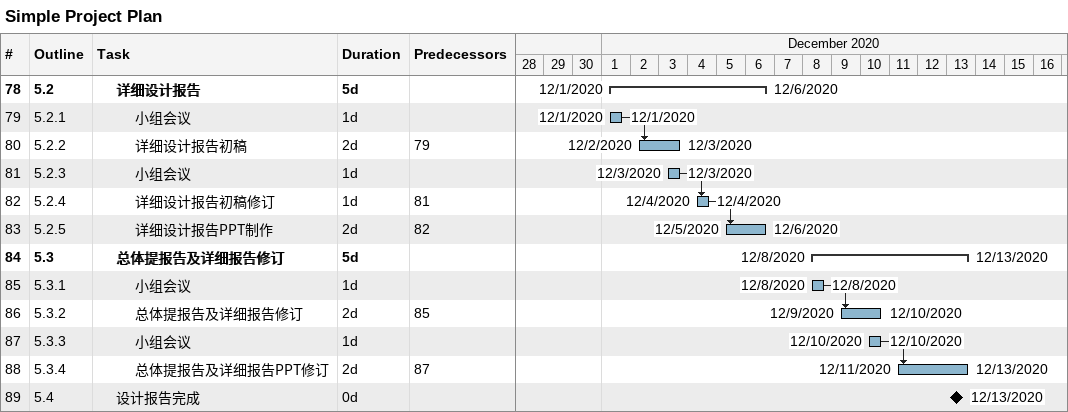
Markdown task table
Simple Project Plan

| ID | WBS | Task | Duration | Start | Finish | Predecessors |
|---|---|---|---|---|---|---|
| 78 | 5.2 | **详细设计报告** | 5d | 2020-12-01 | 2020-12-06 |  |
| 79 | 5.2.1 | 小组会议 | 1d | 2020-12-01 | 2020-12-01 |  |
| 80 | 5.2.2 | 详细设计报告初稿 | 2d | 2020-12-02 | 2020-12-03 | 79 |
| 81 | 5.2.3 | 小组会议 | 1d | 2020-12-03 | 2020-12-03 |  |
| 82 | 5.2.4 | 详细设计报告初稿修订 | 1d | 2020-12-04 | 2020-12-04 | 81 |
| 83 | 5.2.5 | 详细设计报告PPT制作 | 2d | 2020-12-05 | 2020-12-06 | 82 |
| 84 | 5.3 | **总体提报告及详细报告修订** | 5d | 2020-12-08 | 2020-12-13 |  |
| 85 | 5.3.1 | 小组会议 | 1d | 2020-12-08 | 2020-12-08 |  |
| 86 | 5.3.2 | 总体提报告及详细报告修订 | 2d | 2020-12-09 | 2020-12-10 | 85 |
| 87 | 5.3.3 | 小组会议 | 1d | 2020-12-10 | 2020-12-10 |  |
| 88 | 5.3.4 | 总体提报告及详细报告PPT修订 | 2d | 2020-12-11 | 2020-12-13 | 87 |
| 89 | 5.4 | 设计报告完成 | 0d | 2020-12-13 | 2020-12-13 |  |
